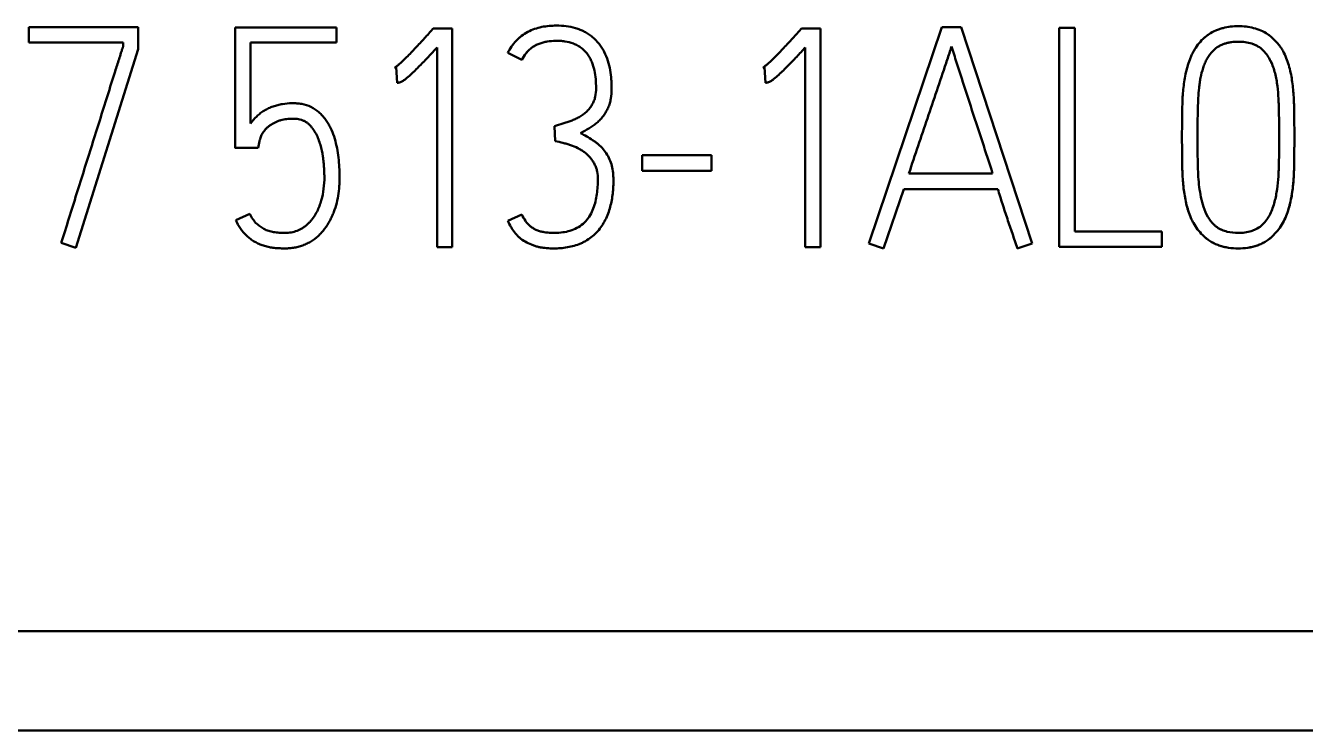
# Model space of a CAD drawing. Header units: millimetres. Extents: x 0 to 841, y 0 to 594.
# Drawn here: x 498.86 to 508.19, y 271.29 to 276.43 of the extents above; entities that cross this region are included whole.
import ezdxf

# ---------------------------------------------------------------- set-up
doc = ezdxf.new("R2010")
doc.units = ezdxf.units.MM
doc.layers.add('1', color=7, linetype='Continuous')

msp = doc.modelspace()

# ---------------------------------------------------------------- linework, layer by layer
at = {"layer": '1', "color": 7, "linetype": 'Continuous', "lineweight": 50}
for p, q in [((498.8867, 276.4178), (499.6854, 276.4178)), ((498.8867, 276.3045), (498.8867, 276.4176)), ((499.6854, 276.4176), (499.6854, 276.2557)), ((500.3914, 276.4155), (501.1303, 276.4155)), ((500.3914, 275.5364), (500.3914, 276.4154)), ((501.1303, 276.4154), (501.1303, 276.3045)), ((501.8185, 276.3888), (501.8341, 276.4067)), ((501.8341, 276.4067), (501.9739, 276.4067)), ((501.9739, 276.4066), (501.9739, 274.8131)), ((504.502, 276.3888), (504.5176, 276.4067)), ((504.5176, 276.4067), (504.6573, 276.4067)), ((504.6573, 276.4066), (504.6573, 274.8131)), ((505.0104, 274.8399), (505.5406, 276.4178)), ((505.5406, 276.4178), (505.6826, 276.4178)), ((505.6826, 276.4178), (506.1998, 274.8399)), ((506.3971, 276.4132), (506.5103, 276.4132)), ((506.3971, 274.8154), (506.3971, 276.4131)), ((506.5103, 276.4131), (506.5103, 274.9285)), ((498.8867, 276.3046), (499.5745, 276.3046)), ((499.5745, 276.3046), (498.8867, 276.3046)), ((499.2306, 274.809), (499.6854, 276.2559)), ((499.6854, 276.2559), (499.2306, 274.809)), ((499.5745, 276.2733), (499.5745, 276.3045)), ((500.5023, 276.3046), (501.1303, 276.3046)), ((501.1303, 276.3046), (500.5023, 276.3046)), ((500.5023, 276.3045), (500.5023, 275.7139)), ((501.863, 274.8131), (501.863, 276.2691)), ((502.6643, 276.3124), (502.6643, 276.3124)), ((504.5465, 274.8131), (504.5465, 276.2691)), ((502.3779, 276.2292), (502.48, 276.1782)), ((502.48, 276.1782), (502.3779, 276.2292)), ((502.3779, 276.2292), (502.3779, 276.2292)), ((502.48, 276.1782), (502.48, 276.1782)), ((501.5523, 276.1203), (501.5656, 276.1249)), ((501.5656, 276.1249), (501.5523, 276.1203)), ((501.5523, 276.1203), (501.5523, 276.1203)), ((501.5724, 276.0118), (501.5656, 276.1249)), ((501.5656, 276.1249), (501.5656, 276.1249)), ((504.2357, 276.1203), (504.2491, 276.1249)), ((504.2491, 276.1249), (504.2357, 276.1203)), ((504.2357, 276.1203), (504.2357, 276.1203)), ((504.2559, 276.0118), (504.2491, 276.1249)), ((504.2491, 276.1249), (504.2491, 276.1249)), ((501.5724, 276.0118), (501.5802, 276.0124)), ((501.5955, 276.016), (501.5955, 276.016)), ((503.1347, 275.974), (503.1347, 275.974)), ((504.2559, 276.0118), (504.2559, 276.0118)), ((504.279, 276.016), (504.279, 276.016)), ((502.7241, 275.5856), (502.7176, 275.6964)), ((500.5777, 275.6174), (500.5777, 275.6174)), ((500.6135, 275.673), (500.6135, 275.673)), ((507.2914, 275.6256), (507.2914, 275.6256)), ((508.1103, 275.6009), (508.1103, 275.6009)), ((500.3914, 275.5365), (500.5602, 275.5365)), ((500.5602, 275.5365), (500.3914, 275.5365)), ((500.5602, 275.5365), (500.5689, 275.5853)), ((500.5689, 275.5853), (500.5602, 275.5365)), ((500.5602, 275.5365), (500.5602, 275.5365)), ((500.5689, 275.5853), (500.5689, 275.5853)), ((503.3567, 275.4835), (503.8625, 275.4835)), ((503.3567, 275.3703), (503.3567, 275.4834)), ((503.8625, 275.4834), (503.8625, 275.3703)), ((501.1524, 275.3213), (501.1524, 275.3213)), ((503.3567, 275.3704), (503.8625, 275.3704)), ((503.8625, 275.3704), (503.3567, 275.3704)), ((505.301, 275.3502), (505.9115, 275.3502)), ((503.148, 275.3038), (503.148, 275.3038)), ((505.117, 274.8044), (505.2633, 275.2371)), ((505.2633, 275.2371), (505.117, 274.8044)), ((505.2633, 275.2371), (505.9492, 275.2371)), ((505.2633, 275.2371), (505.2633, 275.2371)), ((505.9492, 275.2371), (505.2633, 275.2371)), ((505.9492, 275.2371), (505.9492, 275.2371)), ((500.396, 275.0109), (500.4977, 275.0573)), ((502.3779, 275.0063), (502.48, 275.0528)), ((500.396, 275.0109), (500.396, 275.0109)), ((502.3779, 275.0063), (502.3779, 275.0063)), ((506.5103, 274.9286), (507.1451, 274.9286)), ((507.1451, 274.9285), (507.1451, 274.8154)), ((507.4422, 274.902), (507.4422, 274.902)), ((507.9594, 274.902), (507.9594, 274.902)), ((499.124, 274.8444), (499.2306, 274.809)), ((499.2306, 274.809), (499.124, 274.8444)), ((499.124, 274.8444), (499.124, 274.8444)), ((499.2306, 274.809), (499.2306, 274.809)), ((501.863, 274.8132), (501.9739, 274.8132)), ((501.9739, 274.8132), (501.863, 274.8132)), ((504.6573, 274.8132), (504.5465, 274.8132)), ((504.5465, 274.8132), (504.6573, 274.8132)), ((505.0104, 274.8399), (505.117, 274.8044)), ((505.117, 274.8044), (505.0104, 274.8399)), ((505.0104, 274.8399), (505.0104, 274.8399)), ((505.117, 274.8044), (505.117, 274.8044)), ((506.0912, 274.8044), (506.1998, 274.8399)), ((506.1998, 274.8399), (506.0912, 274.8044)), ((506.0912, 274.8044), (506.0912, 274.8044)), ((506.1998, 274.8399), (506.1998, 274.8399)), ((506.3971, 274.8155), (507.1451, 274.8155)), ((507.1451, 274.8155), (506.3971, 274.8155)), ((519.4459, 272.0155), (494.6459, 272.0155)), ((519.5459, 271.291), (494.5459, 271.291))]:
    msp.add_line(p, q, dxfattribs=at)
for points, knots in [([(501.5523, 276.1203), (501.5557, 276.1224), (501.5589, 276.1248), (501.5651, 276.1296), (501.5744, 276.137), (501.5833, 276.1447), (501.6011, 276.1603), (501.6127, 276.171), (501.6467, 276.204), (501.6686, 276.2267), (501.712, 276.2725), (501.7334, 276.2957), (501.7762, 276.342), (501.7975, 276.3653), (501.8185, 276.3888)], [0, 0, 0, 0, 0.03125, 0.03125, 0.0625, 0.125, 0.125, 0.25, 0.25, 0.5, 0.5, 0.75, 0.75, 1, 1, 1, 1]), ([(502.3779, 276.2292), (502.3941, 276.2615), (502.414, 276.2913), (502.4448, 276.3242), (502.4513, 276.3306), (502.4647, 276.3427), (502.4853, 276.3599), (502.5079, 276.3743), (502.5397, 276.3912), (502.5565, 276.3984), (502.5905, 276.4103), (502.6079, 276.4149), (502.643, 276.4222), (502.6609, 276.4247), (502.697, 276.4281), (502.7151, 276.4288), (502.7333, 276.4288)], [0, 0, 0, 0, 0.25, 0.25, 0.3125, 0.3125, 0.375, 0.5, 0.5, 0.625, 0.625, 0.75, 0.75, 0.875, 0.875, 1, 1, 1, 1]), ([(502.7333, 276.4288), (502.7568, 276.4288), (502.7801, 276.4275), (502.8263, 276.4217), (502.8492, 276.4171), (502.883, 276.4071), (502.8942, 276.4033), (502.9159, 276.3946), (502.937, 276.3849), (502.9571, 276.3731), (502.9766, 276.3601), (502.9861, 276.353), (503.013, 276.3305), (503.0291, 276.3138), (503.0506, 276.2863), (503.0574, 276.2767), (503.07, 276.257), (503.0757, 276.2469), (503.0916, 276.2158), (503.1003, 276.1942), (503.1145, 276.1497), (503.1199, 276.1272), (503.128, 276.0817), (503.1308, 276.0588), (503.1334, 276.0243), (503.134, 276.0127), (503.1347, 275.9895), (503.1348, 275.9778), (503.1344, 275.943), (503.1328, 275.9199), (503.127, 275.8857), (503.1245, 275.8743), (503.118, 275.8518), (503.1139, 275.841), (503.1047, 275.8198), (503.0996, 275.8094), (503.088, 275.7893), (503.0816, 275.7795), (503.0675, 275.7609), (503.0599, 275.7521), (503.0439, 275.7354), (503.0355, 275.7273), (503.0178, 275.7121), (503.0086, 275.7049), (502.9942, 275.6949), (502.9893, 275.6917), (502.9795, 275.6854), (502.9548, 275.6701), (502.9294, 275.6559), (502.9085, 275.6454)], [0, 0, 0, 0, 0.0625, 0.0625, 0.125, 0.125, 0.15625, 0.15625, 0.1875, 0.21875, 0.21875, 0.25, 0.25, 0.3125, 0.3125, 0.34375, 0.34375, 0.375, 0.375, 0.4375, 0.4375, 0.5, 0.5, 0.5625, 0.5625, 0.59375, 0.59375, 0.625, 0.625, 0.6875, 0.6875, 0.71875, 0.71875, 0.75, 0.75, 0.78125, 0.78125, 0.8125, 0.8125, 0.84375, 0.84375, 0.875, 0.875, 0.90625, 0.90625, 0.921875, 0.921875, 0.9375, 1, 1, 1, 1]), ([(504.2357, 276.1203), (504.2391, 276.1224), (504.2423, 276.1248), (504.2486, 276.1296), (504.2578, 276.137), (504.2668, 276.1447), (504.2846, 276.1603), (504.2961, 276.171), (504.3301, 276.204), (504.352, 276.2267), (504.3954, 276.2725), (504.4169, 276.2957), (504.4597, 276.342), (504.481, 276.3653), (504.502, 276.3888)], [0, 0, 0, 0, 0.03125, 0.03125, 0.0625, 0.125, 0.125, 0.25, 0.25, 0.5, 0.5, 0.75, 0.75, 1, 1, 1, 1]), ([(507.4422, 274.902), (507.4151, 274.9281), (507.3925, 274.9575), (507.3698, 274.9982), (507.3656, 275.0066), (507.3577, 275.0236), (507.3541, 275.0322), (507.3439, 275.0582), (507.338, 275.0757), (507.3222, 275.1289), (507.3145, 275.1652), (507.303, 275.2389), (507.2992, 275.2758), (507.2956, 275.3312), (507.2947, 275.3496), (507.2935, 275.3866), (507.2932, 275.405), (507.2922, 275.4604), (507.2918, 275.4974), (507.2914, 275.5712), (507.2913, 275.6082), (507.2915, 275.6821), (507.2918, 275.719), (507.2925, 275.7744), (507.2928, 275.7929), (507.2934, 275.8299), (507.2937, 275.8483), (507.2955, 275.9038), (507.298, 275.9408), (507.3064, 276.0145), (507.3121, 276.051), (507.3244, 276.1053), (507.3292, 276.1233), (507.34, 276.1586), (507.346, 276.1761), (507.3562, 276.2017), (507.3599, 276.2102), (507.3677, 276.2269), (507.372, 276.2351), (507.3856, 276.2594), (507.396, 276.2751), (507.4188, 276.3046), (507.4312, 276.3185), (507.4514, 276.3378), (507.4584, 276.344), (507.4731, 276.3557), (507.4807, 276.3613), (507.5041, 276.3768), (507.5286, 276.3901), (507.5548, 276.4002), (507.5726, 276.4062), (507.5817, 276.4089), (507.6271, 276.4205), (507.6643, 276.4243), (507.702, 276.4243)], [0, 0, 0, 0, 0.0625, 0.0625, 0.078125, 0.078125, 0.09375, 0.09375, 0.125, 0.125, 0.1875, 0.1875, 0.25, 0.25, 0.28125, 0.28125, 0.3125, 0.3125, 0.375, 0.375, 0.4375, 0.4375, 0.5, 0.5, 0.53125, 0.53125, 0.5625, 0.5625, 0.625, 0.625, 0.6875, 0.6875, 0.71875, 0.71875, 0.75, 0.75, 0.765625, 0.765625, 0.78125, 0.78125, 0.8125, 0.8125, 0.84375, 0.84375, 0.859375, 0.859375, 0.875, 0.875, 0.90625, 0.921875, 0.921875, 0.9375, 0.9375, 1, 1, 1, 1]), ([(507.702, 276.4243), (507.7397, 276.4243), (507.7768, 276.4205), (507.8313, 276.4066), (507.8493, 276.4005), (507.8836, 276.3856), (507.8999, 276.3767), (507.9233, 276.3611), (507.9309, 276.3555), (507.9456, 276.3437), (507.9526, 276.3375), (507.9727, 276.3181), (507.9851, 276.3042), (508.0023, 276.282), (508.0078, 276.2743), (508.0181, 276.2587), (508.023, 276.2508), (508.0367, 276.2265), (508.0446, 276.2096), (508.0583, 276.175), (508.0644, 276.1572), (508.0749, 276.1217), (508.0794, 276.1038), (508.091, 276.0497), (508.0961, 276.0133), (508.1037, 275.9401), (508.1061, 275.9033), (508.108, 275.8478), (508.1083, 275.8293), (508.109, 275.7923), (508.1099, 275.7367), (508.1102, 275.6812), (508.1103, 275.6072), (508.1103, 275.5702), (508.1097, 275.4961), (508.1093, 275.4591), (508.1085, 275.4129), (508.1084, 275.4036), (508.108, 275.3851), (508.1078, 275.3759), (508.107, 275.3481), (508.1061, 275.3297), (508.1024, 275.2744), (508.0985, 275.2377), (508.0899, 275.183), (508.0866, 275.1648), (508.0785, 275.1286), (508.0692, 275.0928), (508.0571, 275.0581), (508.0433, 275.0239), (508.0355, 275.0071), (508.0173, 274.9745), (508.0072, 274.9589), (507.9849, 274.9292), (507.9727, 274.9152), (507.9594, 274.902)], [0, 0, 0, 0, 0.0625, 0.0625, 0.09375, 0.09375, 0.125, 0.125, 0.140625, 0.140625, 0.15625, 0.15625, 0.1875, 0.1875, 0.203125, 0.203125, 0.21875, 0.21875, 0.25, 0.25, 0.28125, 0.28125, 0.3125, 0.3125, 0.375, 0.375, 0.4375, 0.4375, 0.46875, 0.46875, 0.5, 0.5625, 0.5625, 0.625, 0.625, 0.6875, 0.6875, 0.703125, 0.703125, 0.71875, 0.71875, 0.75, 0.75, 0.8125, 0.8125, 0.84375, 0.84375, 0.875, 0.90625, 0.90625, 0.9375, 0.9375, 0.96875, 0.96875, 1, 1, 1, 1]), ([(499.124, 274.8444), (499.1615, 274.9635), (499.1988, 275.0827), (499.2734, 275.321), (499.3107, 275.4402), (499.3857, 275.6784), (499.423, 275.7976), (499.4792, 275.9762), (499.4979, 276.0358), (499.5261, 276.1251), (499.5403, 276.1697), (499.5571, 276.2217), (499.5643, 276.2439), (499.568, 276.255), (499.5692, 276.2588), (499.5711, 276.2643), (499.5717, 276.2661), (499.5727, 276.2689), (499.573, 276.2698), (499.5737, 276.2716), (499.5741, 276.2726), (499.5745, 276.2734)], [0, 0, 0, 0, 0.25, 0.25, 0.5, 0.5, 0.75, 0.75, 0.875, 0.875, 0.9375, 0.96875, 0.984375, 0.984375, 0.992187, 0.992187, 0.996094, 0.996094, 0.998047, 0.998047, 1, 1, 1, 1]), ([(501.863, 276.2692), (501.8422, 276.2466), (501.8212, 276.224), (501.7788, 276.1793), (501.7574, 276.1571), (501.7141, 276.1133), (501.6922, 276.0916), (501.6581, 276.0604), (501.6465, 276.0502), (501.6285, 276.0358), (501.6223, 276.0311), (501.6127, 276.0247), (501.6094, 276.0226), (501.6027, 276.0188), (501.5993, 276.0171), (501.5955, 276.016)], [0, 0, 0, 0, 0.25, 0.25, 0.5, 0.5, 0.75, 0.75, 0.875, 0.875, 0.9375, 0.9375, 0.96875, 0.96875, 1, 1, 1, 1]), ([(502.6643, 276.3124), (502.6545, 276.3108), (502.6447, 276.3087), (502.6256, 276.3035), (502.6161, 276.3004), (502.5974, 276.2933), (502.5884, 276.2894), (502.571, 276.28), (502.5627, 276.2747), (502.5468, 276.263), (502.5391, 276.2566), (502.5246, 276.2432), (502.5179, 276.2359), (502.4994, 276.213), (502.489, 276.1959), (502.48, 276.1782)], [0, 0, 0, 0, 0.125, 0.125, 0.25, 0.25, 0.375, 0.375, 0.5, 0.5, 0.625, 0.625, 0.75, 0.75, 1, 1, 1, 1]), ([(502.48, 276.1782), (502.489, 276.1959), (502.4992, 276.2126), (502.5176, 276.2356), (502.5243, 276.2429), (502.5389, 276.2565), (502.5465, 276.2628), (502.5624, 276.2744), (502.5706, 276.2798), (502.5836, 276.2868), (502.5881, 276.289), (502.5972, 276.2931), (502.6018, 276.295), (502.6252, 276.3039), (502.6445, 276.3092), (502.6643, 276.3124)], [0, 0, 0, 0, 0.25, 0.25, 0.375, 0.375, 0.5, 0.5, 0.625, 0.625, 0.6875, 0.6875, 0.75, 0.75, 1, 1, 1, 1]), ([(502.6643, 276.3124), (502.6857, 276.3157), (502.7071, 276.3177), (502.7499, 276.3182), (502.7712, 276.317), (502.7938, 276.3137), (502.795, 276.3135), (502.7962, 276.3133)], [0, 0, 0, 0, 0.486027, 0.486027, 0.972053, 0.972053, 1, 1, 1, 1]), ([(502.7176, 275.6964), (502.7383, 275.7025), (502.7691, 275.7119), (502.7998, 275.7217), (502.8202, 275.7283), (502.8305, 275.7315), (502.8506, 275.7389), (502.8606, 275.743), (502.8801, 275.752), (502.8898, 275.757), (502.9179, 275.7732), (502.9355, 275.7856), (502.9591, 275.8079), (502.9665, 275.8159), (502.98, 275.8326), (502.9862, 275.8414), (502.9946, 275.8551), (502.9972, 275.8597), (503.0021, 275.8694), (503.0043, 275.8744), (503.0101, 275.8895), (503.0131, 275.8999), (503.0199, 275.9313), (503.0216, 275.953), (503.0216, 275.996), (503.0207, 276.0174), (503.0168, 276.06), (503.0137, 276.0813), (503.0044, 276.1235), (502.9982, 276.1441), (502.9859, 276.1739), (502.9812, 276.1837), (502.9707, 276.2027), (502.9591, 276.2208), (502.9452, 276.2372), (502.9338, 276.2489), (502.9299, 276.2526), (502.9217, 276.2598), (502.9091, 276.27), (502.8956, 276.2787), (502.8767, 276.2891), (502.8667, 276.2937), (502.8363, 276.3054), (502.8153, 276.3105), (502.7833, 276.3153), (502.7724, 276.3164), (502.7507, 276.3178), (502.7399, 276.3181), (502.7074, 276.3177), (502.6859, 276.3157), (502.6643, 276.3124)], [0, 0, 0, 0, 0.0625, 0.09375, 0.09375, 0.125, 0.125, 0.15625, 0.15625, 0.1875, 0.1875, 0.25, 0.25, 0.28125, 0.28125, 0.3125, 0.3125, 0.328125, 0.328125, 0.34375, 0.34375, 0.375, 0.375, 0.4375, 0.4375, 0.5, 0.5, 0.5625, 0.5625, 0.625, 0.625, 0.65625, 0.65625, 0.6875, 0.71875, 0.71875, 0.734375, 0.734375, 0.75, 0.78125, 0.78125, 0.8125, 0.8125, 0.875, 0.875, 0.90625, 0.90625, 0.9375, 0.9375, 1, 1, 1, 1]), ([(504.5465, 276.2692), (504.5256, 276.2466), (504.5046, 276.224), (504.4623, 276.1793), (504.4409, 276.1571), (504.3976, 276.1133), (504.3757, 276.0916), (504.3416, 276.0604), (504.33, 276.0502), (504.3119, 276.0358), (504.3058, 276.0311), (504.2962, 276.0247), (504.2929, 276.0226), (504.2862, 276.0188), (504.2827, 276.0171), (504.279, 276.016)], [0, 0, 0, 0, 0.25, 0.25, 0.5, 0.5, 0.75, 0.75, 0.875, 0.875, 0.9375, 0.9375, 0.96875, 0.96875, 1, 1, 1, 1]), ([(505.6118, 276.2757), (505.6092, 276.2679), (505.6066, 276.2601), (505.5987, 276.2361), (505.5933, 276.2198), (505.5826, 276.1873), (505.5772, 276.171), (505.5718, 276.1548)], [0, 0, 0, 0, 0.193208, 0.193208, 0.596604, 0.596604, 1, 1, 1, 1]), ([(505.9115, 275.3502), (505.8868, 275.4275), (505.862, 275.5047), (505.8243, 275.6203), (505.8116, 275.6587), (505.7862, 275.7357), (505.7735, 275.7742), (505.7357, 275.8898), (505.7108, 275.967), (505.6735, 276.0827), (505.661, 276.1213), (505.6427, 276.1792), (505.6366, 276.1985), (505.6242, 276.2372), (505.6181, 276.2565), (505.6118, 276.2757)], [0, 0, 0, 0, 0.25, 0.25, 0.375, 0.375, 0.5, 0.5, 0.75, 0.75, 0.875, 0.875, 0.9375, 0.9375, 1, 1, 1, 1]), ([(507.5199, 276.2468), (507.5315, 276.2587), (507.5444, 276.2689), (507.5656, 276.2815), (507.573, 276.2854), (507.5882, 276.2921), (507.6038, 276.2979), (507.6197, 276.3021), (507.6359, 276.3056), (507.6442, 276.307), (507.6689, 276.3102), (507.6853, 276.3111), (507.7181, 276.3112), (507.7346, 276.3102), (507.7673, 276.3059), (507.7838, 276.3024), (507.8073, 276.2948), (507.8151, 276.2919), (507.8302, 276.2852), (507.8376, 276.2814), (507.8591, 276.2687), (507.8722, 276.2586), (507.884, 276.2468)], [0, 0, 0, 0, 0.125, 0.125, 0.1875, 0.1875, 0.25, 0.3125, 0.3125, 0.375, 0.375, 0.5, 0.5, 0.625, 0.625, 0.75, 0.75, 0.8125, 0.8125, 0.875, 0.875, 1, 1, 1, 1]), ([(507.884, 276.2468), (507.8722, 276.2586), (507.8592, 276.2686), (507.838, 276.2812), (507.8306, 276.285), (507.8154, 276.2918), (507.8077, 276.2947), (507.7841, 276.3023), (507.7678, 276.3058), (507.7349, 276.3102), (507.7184, 276.3111), (507.6856, 276.3111), (507.6692, 276.3103), (507.6364, 276.306), (507.62, 276.3026), (507.5963, 276.2951), (507.5886, 276.2922), (507.5735, 276.2856), (507.566, 276.2818), (507.5445, 276.269), (507.5315, 276.2588), (507.5199, 276.2468)], [0, 0, 0, 0, 0.125, 0.125, 0.1875, 0.1875, 0.25, 0.25, 0.375, 0.375, 0.5, 0.5, 0.625, 0.625, 0.75, 0.75, 0.8125, 0.8125, 0.875, 0.875, 1, 1, 1, 1]), ([(507.5199, 276.2468), (507.5022, 276.229), (507.4872, 276.2093), (507.4687, 276.1773), (507.4631, 276.1661), (507.4532, 276.1432), (507.449, 276.1316), (507.4374, 276.0964), (507.4314, 276.0725), (507.4243, 276.0362), (507.4223, 276.024), (507.4189, 275.9994), (507.4175, 275.9871), (507.411, 275.9254), (507.4082, 275.876), (507.4055, 275.7771), (507.4049, 275.7276), (507.4045, 275.6533), (507.4045, 275.6286), (507.4045, 275.579), (507.4046, 275.5543), (507.4051, 275.5048), (507.4056, 275.4677), (507.4063, 275.4307), (507.4068, 275.4059), (507.4071, 275.3936), (507.4092, 275.3319), (507.4131, 275.2827), (507.4233, 275.2094), (507.4277, 275.1851), (507.4389, 275.1366), (507.4458, 275.1125), (507.4546, 275.0886)], [0, 0, 0, 0, 0.0625, 0.0625, 0.09375, 0.09375, 0.125, 0.125, 0.1875, 0.1875, 0.21875, 0.21875, 0.25, 0.25, 0.375, 0.375, 0.5, 0.5, 0.5625, 0.5625, 0.625, 0.625, 0.6875, 0.71875, 0.71875, 0.75, 0.75, 0.875, 0.875, 0.9375, 0.9375, 1, 1, 1, 1]), ([(507.702, 274.9176), (507.718, 274.9176), (507.7339, 274.9185), (507.7654, 274.9226), (507.7809, 274.9258), (507.804, 274.9329), (507.8115, 274.9357), (507.8261, 274.942), (507.8332, 274.9456), (507.8539, 274.9575), (507.8668, 274.9673), (507.8895, 274.9895), (507.8998, 275.0017), (507.9184, 275.0277), (507.9266, 275.0412), (507.9408, 275.0693), (507.9468, 275.0839), (507.9575, 275.1138), (507.9622, 275.1289), (507.9743, 275.1746), (507.9801, 275.2053), (507.9885, 275.2672), (507.9915, 275.2983), (507.9947, 275.3452), (507.9955, 275.3608), (507.9968, 275.3922), (507.9972, 275.4079), (507.9983, 275.455), (507.9988, 275.4864), (507.9993, 275.5492), (507.9994, 275.5807), (507.9994, 275.6435), (507.9993, 275.6749), (507.9987, 275.7377), (507.9982, 275.7691), (507.9973, 275.8163), (507.997, 275.832), (507.996, 275.8633), (507.9954, 275.879), (507.9927, 275.926), (507.9901, 275.9573), (507.9844, 276.004), (507.9822, 276.0196), (507.9767, 276.0506), (507.9734, 276.0659), (507.9656, 276.0962), (507.9611, 276.1112), (507.9507, 276.1407), (507.9447, 276.1553), (507.9236, 276.1978), (507.9058, 276.2237), (507.884, 276.2468)], [0, 0, 0, 0, 0.03125, 0.03125, 0.0625, 0.0625, 0.078125, 0.078125, 0.09375, 0.09375, 0.125, 0.125, 0.15625, 0.15625, 0.1875, 0.1875, 0.21875, 0.21875, 0.25, 0.25, 0.3125, 0.3125, 0.375, 0.375, 0.40625, 0.40625, 0.4375, 0.4375, 0.5, 0.5, 0.5625, 0.5625, 0.625, 0.625, 0.6875, 0.6875, 0.71875, 0.71875, 0.75, 0.75, 0.8125, 0.8125, 0.84375, 0.84375, 0.875, 0.875, 0.90625, 0.90625, 0.9375, 0.9375, 1, 1, 1, 1]), ([(507.884, 276.2468), (507.9059, 276.2236), (507.9236, 276.1977), (507.9398, 276.1651), (507.9419, 276.1607), (507.944, 276.1561)], [0, 0, 0, 0, 0.864491, 0.864491, 1, 1, 1, 1]), ([(505.5718, 276.1548), (505.5496, 276.0876), (505.5271, 276.0206), (505.4814, 275.8866), (505.4584, 275.8197), (505.4131, 275.6857), (505.3908, 275.6186), (505.3459, 275.4844), (505.3234, 275.4174), (505.301, 275.3502)], [0, 0, 0, 0, 0.25, 0.25, 0.5, 0.5, 0.75, 0.75, 1, 1, 1, 1]), ([(501.5955, 276.016), (501.5918, 276.0148), (501.588, 276.0138), (501.5803, 276.0123), (501.5764, 276.0118), (501.5724, 276.0118)], [0, 0, 0, 0, 0.5, 0.5, 1, 1, 1, 1]), ([(504.2559, 276.0118), (504.2598, 276.0118), (504.2637, 276.0123), (504.2714, 276.0138), (504.2752, 276.0148), (504.279, 276.016)], [0, 0, 0, 0, 0.5, 0.5, 1, 1, 1, 1]), ([(504.279, 276.016), (504.2752, 276.0148), (504.2714, 276.0138), (504.2637, 276.0123), (504.2598, 276.0118), (504.2559, 276.0118)], [0, 0, 0, 0, 0.5, 0.5, 1, 1, 1, 1]), ([(500.5023, 275.714), (500.5158, 275.7334), (500.5313, 275.7508), (500.5566, 275.7749), (500.5655, 275.7824), (500.5842, 275.7966), (500.594, 275.8033), (500.6142, 275.8156), (500.6245, 275.8213), (500.6457, 275.8313), (500.6566, 275.8356), (500.6788, 275.8433), (500.6901, 275.8466), (500.7131, 275.8525), (500.7246, 275.8549), (500.7594, 275.8605), (500.7827, 275.8623), (500.8177, 275.863), (500.8295, 275.8629), (500.853, 275.8612), (500.8649, 275.8597), (500.8996, 275.8532), (500.9221, 275.8461), (500.9649, 275.8254), (500.9843, 275.8123), (501.0109, 275.7891), (501.0194, 275.7807), (501.0351, 275.7632), (501.0424, 275.7541), (501.0561, 275.7352), (501.0625, 275.7255), (501.0745, 275.7054), (501.0801, 275.6951), (501.0957, 275.6634), (501.1044, 275.6418), (501.1191, 275.5977), (501.1252, 275.5753), (501.1352, 275.5299), (501.1392, 275.5067), (501.1455, 275.4605), (501.1478, 275.4374), (501.151, 275.3911), (501.1519, 275.3679), (501.1526, 275.3216), (501.1525, 275.2984), (501.1501, 275.252), (501.1479, 275.2288), (501.1413, 275.1823), (501.1369, 275.1594), (501.1255, 275.1143), (501.1185, 275.0921), (501.1059, 275.0595), (501.1014, 275.0487), (501.0917, 275.0273), (501.0865, 275.0167), (501.0698, 274.9858), (501.0574, 274.9661), (501.0364, 274.938), (501.029, 274.9289), (501.0133, 274.9114), (501.005, 274.9029), (500.979, 274.8792), (500.9602, 274.8652), (500.9298, 274.8472), (500.9192, 274.8417), (500.8978, 274.8318), (500.876, 274.8231), (500.8534, 274.8167), (500.8305, 274.8114), (500.8188, 274.8093), (500.7953, 274.8062), (500.7835, 274.8052), (500.7601, 274.8043), (500.7484, 274.8044), (500.7251, 274.8051), (500.7134, 274.8056), (500.6901, 274.8071), (500.6784, 274.8078), (500.6552, 274.8106), (500.6436, 274.8127), (500.6204, 274.818), (500.609, 274.8212), (500.5866, 274.8285), (500.5756, 274.8326), (500.5542, 274.8422), (500.5438, 274.8477), (500.5235, 274.8597), (500.5135, 274.8663), (500.4992, 274.8768), (500.4945, 274.8804), (500.4853, 274.8877), (500.4808, 274.8914), (500.4589, 274.9108), (500.4438, 274.9288), (500.4171, 274.9683), (500.4059, 274.9892), (500.396, 275.0109)], [0, 0, 0, 0, 0.03125, 0.03125, 0.046875, 0.046875, 0.0625, 0.0625, 0.078125, 0.078125, 0.09375, 0.09375, 0.109375, 0.109375, 0.125, 0.125, 0.15625, 0.15625, 0.171875, 0.171875, 0.1875, 0.1875, 0.21875, 0.21875, 0.25, 0.25, 0.265625, 0.265625, 0.28125, 0.28125, 0.296875, 0.296875, 0.3125, 0.3125, 0.34375, 0.34375, 0.375, 0.375, 0.40625, 0.40625, 0.4375, 0.4375, 0.46875, 0.46875, 0.5, 0.5, 0.53125, 0.53125, 0.5625, 0.5625, 0.59375, 0.59375, 0.609375, 0.609375, 0.625, 0.625, 0.65625, 0.65625, 0.671875, 0.671875, 0.6875, 0.6875, 0.71875, 0.71875, 0.734375, 0.734375, 0.75, 0.765625, 0.765625, 0.78125, 0.78125, 0.796875, 0.796875, 0.8125, 0.8125, 0.828125, 0.828125, 0.84375, 0.84375, 0.859375, 0.859375, 0.875, 0.875, 0.890625, 0.890625, 0.90625, 0.90625, 0.921875, 0.921875, 0.929687, 0.929687, 0.9375, 0.9375, 0.96875, 0.96875, 1, 1, 1, 1]), ([(500.6808, 274.9221), (500.6952, 274.9202), (500.7097, 274.919), (500.7315, 274.9179), (500.7387, 274.9177), (500.7532, 274.9175), (500.7605, 274.9175), (500.775, 274.9182), (500.7823, 274.9188), (500.7968, 274.9207), (500.8041, 274.9219), (500.8254, 274.9267), (500.8392, 274.9312), (500.8591, 274.94), (500.8657, 274.9433), (500.8784, 274.9506), (500.8846, 274.9545), (500.9026, 274.9669), (500.9139, 274.976), (500.9298, 274.9911), (500.9349, 274.9964), (500.9447, 275.0072), (500.9493, 275.0128), (500.9626, 275.03), (500.9705, 275.0421), (500.9849, 275.0673), (500.9914, 275.0804), (501.003, 275.1069), (501.0081, 275.1203), (501.0217, 275.1612), (501.0285, 275.1892), (501.038, 275.2465), (501.0406, 275.2751), (501.0417, 275.318), (501.0416, 275.3323), (501.0408, 275.3609), (501.0401, 275.3752), (501.0384, 275.4038), (501.0373, 275.4181), (501.0353, 275.4396), (501.0347, 275.4467), (501.033, 275.461), (501.0321, 275.4682), (501.0267, 275.5038), (501.0204, 275.5319), (501.0083, 275.5733), (501.0038, 275.5871), (500.9935, 275.6139), (500.9815, 275.6398), (500.9664, 275.6641), (500.9536, 275.6815), (500.9491, 275.6872), (500.9398, 275.6983), (500.935, 275.7037), (500.9246, 275.7136), (500.919, 275.7182), (500.907, 275.7266), (500.9007, 275.7303), (500.8878, 275.7366), (500.8811, 275.7393), (500.8673, 275.7437), (500.8602, 275.7455), (500.8458, 275.748), (500.8386, 275.7489), (500.8242, 275.7498), (500.817, 275.7498), (500.7953, 275.7495), (500.7807, 275.7487), (500.752, 275.7453), (500.7378, 275.7428), (500.7168, 275.7372), (500.7099, 275.735), (500.6963, 275.7298), (500.6897, 275.7268), (500.6704, 275.7171), (500.6579, 275.71), (500.6401, 275.6976), (500.6343, 275.6931), (500.6234, 275.6836), (500.6182, 275.6785), (500.6135, 275.673)], [0, 0, 0, 0, 0.03125, 0.03125, 0.046875, 0.046875, 0.0625, 0.0625, 0.078125, 0.078125, 0.09375, 0.09375, 0.125, 0.125, 0.140625, 0.140625, 0.15625, 0.15625, 0.1875, 0.1875, 0.203125, 0.203125, 0.21875, 0.21875, 0.25, 0.25, 0.28125, 0.28125, 0.3125, 0.3125, 0.375, 0.375, 0.4375, 0.4375, 0.46875, 0.46875, 0.5, 0.5, 0.53125, 0.53125, 0.546875, 0.546875, 0.5625, 0.5625, 0.625, 0.625, 0.65625, 0.65625, 0.6875, 0.71875, 0.71875, 0.734375, 0.734375, 0.75, 0.75, 0.765625, 0.765625, 0.78125, 0.78125, 0.796875, 0.796875, 0.8125, 0.8125, 0.828125, 0.828125, 0.84375, 0.84375, 0.875, 0.875, 0.90625, 0.90625, 0.921875, 0.921875, 0.9375, 0.9375, 0.96875, 0.96875, 0.984375, 0.984375, 1, 1, 1, 1]), ([(500.6135, 275.673), (500.6232, 275.6842), (500.6342, 275.6935), (500.6499, 275.7044), (500.6537, 275.7069), (500.6576, 275.7094)], [0, 0, 0, 0, 0.760167, 0.760167, 1, 1, 1, 1]), ([(500.5777, 275.6174), (500.5759, 275.6122), (500.5741, 275.6069), (500.5717, 275.5989), (500.5709, 275.5962), (500.57, 275.5921), (500.5696, 275.5908), (500.5691, 275.588), (500.5689, 275.5867), (500.5689, 275.5853)], [0, 0, 0, 0, 0.5, 0.5, 0.75, 0.75, 0.875, 0.875, 1, 1, 1, 1]), ([(500.5689, 275.5853), (500.5689, 275.5867), (500.5691, 275.588), (500.5696, 275.5908), (500.57, 275.5921), (500.5709, 275.5962), (500.5717, 275.5989), (500.5741, 275.6069), (500.5759, 275.6122), (500.5777, 275.6174)], [0, 0, 0, 0, 0.125, 0.125, 0.25, 0.25, 0.5, 0.5, 1, 1, 1, 1]), ([(500.6135, 275.673), (500.606, 275.6648), (500.599, 275.6561), (500.5868, 275.6376), (500.5815, 275.6279), (500.5777, 275.6174)], [0, 0, 0, 0, 0.5, 0.5, 1, 1, 1, 1]), ([(500.5777, 275.6174), (500.5814, 275.6279), (500.5868, 275.6377), (500.5991, 275.6561), (500.606, 275.6648), (500.6135, 275.673)], [0, 0, 0, 0, 0.5, 0.5, 1, 1, 1, 1]), ([(502.9085, 275.6454), (502.9386, 275.6297), (502.9679, 275.6128), (503.0033, 275.5896), (503.0104, 275.5849), (503.0241, 275.575), (503.0308, 275.5698), (503.0504, 275.5533), (503.0623, 275.5414), (503.0842, 275.5158), (503.094, 275.5021), (503.1113, 275.4728), (503.1186, 275.4576), (503.1307, 275.4262), (503.1355, 275.4101), (503.1427, 275.3769), (503.1451, 275.3602), (503.1471, 275.3351), (503.1476, 275.3268), (503.1481, 275.31), (503.1481, 275.3016), (503.1478, 275.2765), (503.1472, 275.2597), (503.1451, 275.2261), (503.1435, 275.2093), (503.1392, 275.1761), (503.1366, 275.1596), (503.1266, 275.1105), (503.1174, 275.0783), (503.0919, 275.0155), (503.0759, 274.9859), (503.0462, 274.945), (503.0353, 274.9319), (503.0119, 274.9075), (502.987, 274.8851), (502.9589, 274.8664), (502.9367, 274.8539), (502.9291, 274.8499), (502.9138, 274.8427), (502.8905, 274.8326), (502.8663, 274.8248), (502.8335, 274.8163), (502.8167, 274.813), (502.7664, 274.8056), (502.7328, 274.8039), (502.6824, 274.8049), (502.6655, 274.8058), (502.6402, 274.8086), (502.6317, 274.8097), (502.6149, 274.8125), (502.6066, 274.8142), (502.5902, 274.8182), (502.5822, 274.8205), (502.5662, 274.8259), (502.5583, 274.8288), (502.5347, 274.8383), (502.5193, 274.8457), (502.4903, 274.8627), (502.4766, 274.8724), (502.4574, 274.8886), (502.4513, 274.8943), (502.4395, 274.9064), (502.4338, 274.9129), (502.426, 274.9228), (502.4235, 274.9262), (502.4186, 274.933), (502.4163, 274.9365), (502.4095, 274.9471), (502.4051, 274.9542), (502.3924, 274.9759), (502.3847, 274.9908), (502.3779, 275.0063)], [0, 0, 0, 0, 0.0625, 0.0625, 0.078125, 0.078125, 0.09375, 0.09375, 0.125, 0.125, 0.15625, 0.15625, 0.1875, 0.1875, 0.21875, 0.21875, 0.25, 0.25, 0.265625, 0.265625, 0.28125, 0.28125, 0.3125, 0.3125, 0.34375, 0.34375, 0.375, 0.375, 0.4375, 0.4375, 0.5, 0.5, 0.53125, 0.53125, 0.5625, 0.59375, 0.59375, 0.609375, 0.609375, 0.625, 0.65625, 0.65625, 0.6875, 0.6875, 0.75, 0.75, 0.78125, 0.78125, 0.796875, 0.796875, 0.8125, 0.8125, 0.828125, 0.828125, 0.84375, 0.84375, 0.875, 0.875, 0.90625, 0.90625, 0.921875, 0.921875, 0.9375, 0.9375, 0.945313, 0.945313, 0.953125, 0.953125, 0.96875, 0.96875, 1, 1, 1, 1]), ([(507.2914, 275.6256), (507.2914, 275.5949), (507.2914, 275.5643), (507.2918, 275.4966), (507.2922, 275.4595), (507.2932, 275.404), (507.2935, 275.3854), (507.2947, 275.3484), (507.2956, 275.3299), (507.2993, 275.2746), (507.3031, 275.2378), (507.3146, 275.1647), (507.3223, 275.1283), (507.3381, 275.0752), (507.3441, 275.0577), (507.3542, 275.032), (507.3578, 275.0234), (507.3656, 275.0066), (507.3698, 274.9983), (507.3926, 274.9574), (507.4152, 274.928), (507.4422, 274.902)], [0, 0, 0, 0, 0.121201, 0.121201, 0.267668, 0.267668, 0.340901, 0.340901, 0.414134, 0.414134, 0.560601, 0.560601, 0.707067, 0.707067, 0.7803, 0.7803, 0.816917, 0.816917, 0.853534, 0.853534, 1, 1, 1, 1]), ([(507.9594, 274.902), (507.986, 274.9286), (508.0083, 274.9582), (508.0308, 274.9988), (508.0351, 275.0071), (508.0431, 275.0241), (508.0468, 275.0327), (508.0572, 275.0586), (508.0633, 275.0761), (508.0794, 275.1291), (508.0872, 275.1653), (508.0958, 275.2204), (508.0982, 275.2389), (508.1022, 275.2758), (508.1054, 275.3128), (508.1071, 275.3497), (508.1079, 275.3775), (508.108, 275.3867), (508.1084, 275.4052), (508.1092, 275.4514), (508.1098, 275.4977), (508.1102, 275.5568), (508.1102, 275.5789), (508.1103, 275.601)], [0, 0, 0, 0, 0.151561, 0.151561, 0.189451, 0.189451, 0.227342, 0.227342, 0.303122, 0.303122, 0.454683, 0.454683, 0.530464, 0.530464, 0.606244, 0.682025, 0.682025, 0.719915, 0.719915, 0.757805, 0.909366, 0.909366, 1, 1, 1, 1]), ([(503.0349, 275.3083), (503.0349, 275.3275), (503.0333, 275.3464), (503.0274, 275.3743), (503.0249, 275.3836), (503.0185, 275.4017), (503.0148, 275.4104), (503.0061, 275.4273), (503.0011, 275.4353), (502.9905, 275.4511), (502.9847, 275.4588), (502.9662, 275.4807), (502.9524, 275.4938), (502.9293, 275.5109), (502.9213, 275.5162), (502.905, 275.5263), (502.8801, 275.5404), (502.8539, 275.5515), (502.8267, 275.5607), (502.8175, 275.5635), (502.799, 275.5689), (502.7898, 275.5714), (502.7619, 275.5785), (502.7431, 275.5825), (502.7241, 275.5856)], [0, 0, 0, 0, 0.125, 0.125, 0.1875, 0.1875, 0.25, 0.25, 0.3125, 0.3125, 0.375, 0.375, 0.5, 0.5, 0.5625, 0.5625, 0.625, 0.75, 0.75, 0.8125, 0.8125, 0.875, 0.875, 1, 1, 1, 1]), ([(501.1483, 275.236), (501.1495, 275.2475), (501.1504, 275.259), (501.152, 275.2874), (501.1524, 275.3041), (501.1524, 275.3208)], [0, 0, 0, 0, 0.408584, 0.408584, 1, 1, 1, 1]), ([(502.48, 275.0528), (502.4874, 275.0361), (502.496, 275.0203), (502.5116, 274.9981), (502.5173, 274.991), (502.5296, 274.9775), (502.5427, 274.9649), (502.5575, 274.9545), (502.5733, 274.9452), (502.5815, 274.9412), (502.5984, 274.9343), (502.607, 274.9314), (502.6246, 274.9266), (502.6336, 274.9246), (502.6606, 274.92), (502.6786, 274.9184), (502.7149, 274.9172), (502.7331, 274.9176), (502.7695, 274.9203), (502.7875, 274.9227), (502.8228, 274.9302), (502.8402, 274.9352), (502.8743, 274.9489), (502.8903, 274.9573), (502.9203, 274.9776), (502.9343, 274.9897), (502.9587, 275.0163), (502.9692, 275.031), (502.9875, 275.0625), (502.9951, 275.0789), (503.0077, 275.1125), (503.0129, 275.1298), (503.0213, 275.1649), (503.0246, 275.1827), (503.0323, 275.2362), (503.0345, 275.2722), (503.0349, 275.3083)], [0, 0, 0, 0, 0.0625, 0.0625, 0.09375, 0.09375, 0.125, 0.15625, 0.15625, 0.1875, 0.1875, 0.21875, 0.21875, 0.25, 0.25, 0.3125, 0.3125, 0.375, 0.375, 0.4375, 0.4375, 0.5, 0.5, 0.5625, 0.5625, 0.625, 0.625, 0.6875, 0.6875, 0.75, 0.75, 0.8125, 0.8125, 0.875, 0.875, 1, 1, 1, 1]), ([(503.1461, 275.242), (503.1461, 275.2421), (503.1461, 275.2423), (503.1472, 275.2592), (503.1478, 275.2761), (503.148, 275.2964), (503.148, 275.3), (503.148, 275.3035)], [0, 0, 0, 0, 0.00738, 0.00738, 0.827388, 0.827388, 1, 1, 1, 1]), ([(506.0912, 274.8044), (506.0799, 274.8407), (506.0677, 274.8766), (506.0492, 274.9304), (506.0429, 274.9484), (506.0306, 274.9843), (506.0246, 275.0022), (506.0066, 275.0563), (505.9949, 275.0924), (505.9718, 275.1647), (505.9604, 275.2009), (505.9492, 275.2371)], [0, 0, 0, 0, 0.25, 0.25, 0.375, 0.375, 0.5, 0.5, 0.75, 0.75, 1, 1, 1, 1]), ([(500.4977, 275.0573), (500.5042, 275.0439), (500.5114, 275.0307), (500.5282, 275.006), (500.5377, 274.9944), (500.5488, 274.9842)], [0, 0, 0, 0, 0.5, 0.5, 1, 1, 1, 1]), ([(507.4546, 275.0886), (507.4637, 275.0631), (507.4756, 275.0391), (507.4987, 275.006), (507.5073, 274.9953), (507.5211, 274.9806), (507.5259, 274.9759), (507.536, 274.967), (507.5413, 274.9628), (507.5525, 274.955), (507.5583, 274.9514), (507.5702, 274.9449), (507.5763, 274.9419), (507.5949, 274.9339), (507.6078, 274.9297), (507.6476, 274.92), (507.6747, 274.9176), (507.702, 274.9176)], [0, 0, 0, 0, 0.25, 0.25, 0.375, 0.375, 0.4375, 0.4375, 0.5, 0.5, 0.5625, 0.5625, 0.625, 0.625, 0.75, 0.75, 1, 1, 1, 1]), ([(500.5488, 274.9842), (500.5578, 274.9758), (500.5674, 274.968), (500.5879, 274.9539), (500.5986, 274.9477), (500.6211, 274.9371), (500.6327, 274.9328), (500.6563, 274.926), (500.6684, 274.9236), (500.6808, 274.9221)], [0, 0, 0, 0, 0.25, 0.25, 0.5, 0.5, 0.75, 0.75, 1, 1, 1, 1]), ([(507.9594, 274.902), (507.9427, 274.8849), (507.9153, 274.8626), (507.8843, 274.8453), (507.8628, 274.8349), (507.8518, 274.8304), (507.8184, 274.8185), (507.7954, 274.813), (507.7481, 274.8059), (507.7245, 274.8044), (507.6775, 274.8045), (507.654, 274.806), (507.6188, 274.8113), (507.607, 274.8136), (507.5839, 274.8192), (507.5612, 274.8259), (507.5394, 274.8349), (507.518, 274.8451), (507.5075, 274.8509), (507.4773, 274.87), (507.4589, 274.8849), (507.4422, 274.902)], [0, 0, 0, 0, 0.125, 0.1875, 0.1875, 0.25, 0.25, 0.375, 0.375, 0.5, 0.5, 0.625, 0.625, 0.6875, 0.6875, 0.75, 0.8125, 0.8125, 0.875, 0.875, 1, 1, 1, 1]), ([(507.4422, 274.902), (507.4589, 274.8849), (507.4863, 274.8627), (507.5174, 274.8454), (507.5389, 274.8351), (507.5499, 274.8305), (507.5833, 274.8187), (507.6064, 274.8132), (507.6536, 274.806), (507.6772, 274.8045), (507.7242, 274.8044), (507.7478, 274.8059), (507.7829, 274.8111), (507.7947, 274.8134), (507.8178, 274.819), (507.8405, 274.8257), (507.8624, 274.8347), (507.8837, 274.845), (507.8942, 274.8508), (507.9244, 274.87), (507.9427, 274.8849), (507.9594, 274.902)], [0, 0, 0, 0, 0.125, 0.1875, 0.1875, 0.25, 0.25, 0.375, 0.375, 0.5, 0.5, 0.625, 0.625, 0.6875, 0.6875, 0.75, 0.8125, 0.8125, 0.875, 0.875, 1, 1, 1, 1])]:
    msp.add_open_spline(points, degree=3, knots=knots, dxfattribs=at)

doc.saveas('drawing.dxf')
